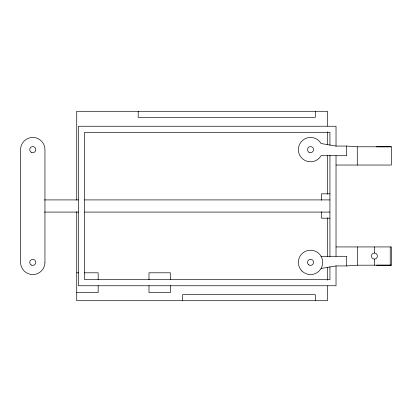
<?xml version="1.0" encoding="UTF-8"?>
<svg xmlns="http://www.w3.org/2000/svg" width="412" height="412" viewBox="0 0 412 412"><rect width="100%" height="100%" fill="white"/><g stroke="black" fill="none" stroke-linecap="round" stroke-linejoin="round"><path stroke-width="0.62" d="M346.652 265.338L346.652 265.941L336.022 265.941L321.082 268.469M374.42 265.199L374.42 259.107C378.329 259.256 378.329 252.87 374.42 253.02C370.512 252.87 370.512 259.256 374.42 259.107M321.082 256.29L346.652 256.29L346.652 265.941L357.338 265.199L391.4 265.179L391.4 246.932L336.022 246.932M376.429 146.796L391.333 146.796L391.338 165.042L336.022 165.042M391.4 265.179L376.496 265.179M346.652 146.059L336.022 146.059L321.082 143.53A12.175 12.175 0 0 0 302.712 140.291A12.175 12.175 0 0 0 302.712 158.95A12.175 12.175 0 0 0 321.082 155.71L346.652 155.71L346.652 146.059L357.276 146.775L391.333 146.796M329.935 193.825L321.412 193.825L321.412 200.232M44.393 199.913L78.476 199.913M84.568 199.913L329.935 199.913M44.393 212.087L78.476 212.087M84.568 212.087L329.935 212.087M329.935 218.175L321.412 218.175L321.412 211.768M76.735 272.806L78.625 272.806M84.295 272.806L98.164 272.806L98.164 279.83M76.735 292.608L98.164 292.608L98.164 285.583M390.236 246.932L390.236 265.199M374.42 246.932L374.42 253.02M357.338 246.932L357.338 265.199M357.276 146.775L357.276 165.042M336.022 146.193L336.022 126.242L78.476 126.242L78.476 285.758L336.022 285.758L336.022 265.807M336.022 155.71L336.022 256.29M329.935 145.199L329.935 132.329L84.568 132.329L84.568 279.671L329.935 279.671L329.935 266.801M329.935 155.391L329.935 256.609M327.499 126.051L327.499 111.291L76.735 111.291L76.735 200.093M327.499 131.763L327.499 144.658M327.499 155.437L327.499 194.103M327.499 217.897L327.499 256.563M327.499 267.342L327.499 280.237M327.499 285.949L327.499 300.709L76.735 300.709L76.735 211.675M315.324 111.291L315.324 117.379L138.205 117.379L138.205 111.291M315.324 300.709L315.324 294.621L182.593 294.621L182.593 300.709M170.413 279.83L170.413 272.806L148.984 272.806L148.984 279.83M170.413 285.583L170.413 292.608L148.984 292.608L148.984 285.583M44.954 262.382L44.954 149.618A12.175 12.175 0 0 0 32.775 137.443A12.175 12.175 0 0 0 20.6 149.618L20.6 262.382A12.175 12.175 0 0 0 32.775 274.557A12.175 12.175 0 0 0 44.954 262.382M309.015 152.255A3.044 3.044 0 0 0 313.578 149.618A3.044 3.044 0 0 0 309.015 146.986A3.044 3.044 0 0 0 309.015 152.255M31.255 152.255A3.044 3.044 0 0 0 35.823 149.618A3.044 3.044 0 0 0 31.255 146.986A3.044 3.044 0 0 0 31.255 152.255M31.255 265.014A3.044 3.044 0 0 0 35.823 262.382A3.044 3.044 0 0 0 31.255 259.745A3.044 3.044 0 0 0 31.255 265.014M301.924 270.993A12.175 12.175 0 0 0 322.297 265.534A12.175 12.175 0 0 0 307.383 250.62A12.175 12.175 0 0 0 301.924 270.993M308.382 264.535A3.044 3.044 0 0 0 313.475 263.17A3.044 3.044 0 0 0 309.747 259.442A3.044 3.044 0 0 0 308.382 264.535"/></g></svg>
